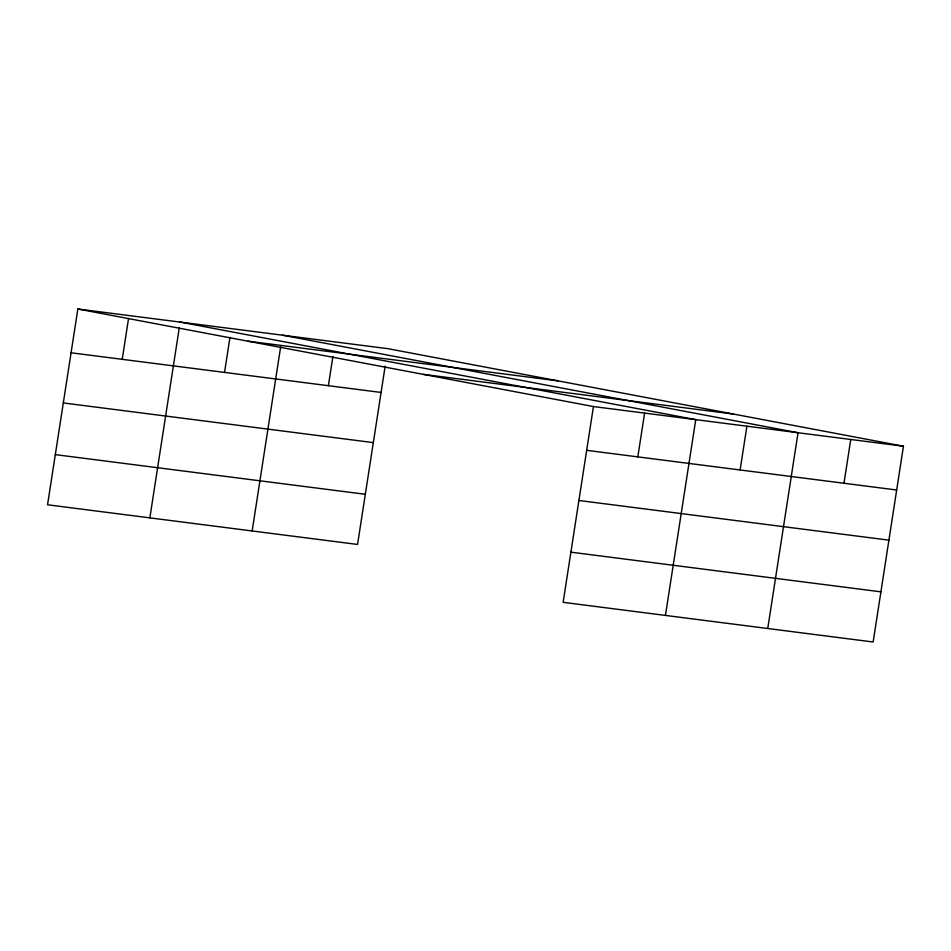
<?xml version="1.0" encoding="UTF-8"?>
<svg xmlns="http://www.w3.org/2000/svg" width="951" height="951" viewBox="0 0 951 951"><rect width="100%" height="100%" fill="white"/><g stroke="black" fill="none" stroke-linecap="round" stroke-linejoin="round"><path stroke-width="1.43" d="M77.851 309.004L593.448 406.553L563.135 602.328L873.149 641.996L903.45 446.221L387.865 348.672L77.851 309.004L47.55 504.779L357.552 544.447L385.155 366.183M122.227 359.323L128.551 318.466M149.854 517.867L179.252 327.929M224.531 372.412L229.952 337.391M252.158 530.955L280.652 346.865M328.38 385.702L332.898 356.518M637.824 456.872L644.6 413.103M665.438 615.416L695.752 419.641L180.155 322.092M740.116 469.972L746.904 426.191M767.742 628.504L798.044 432.741L282.459 335.18M843.977 483.251L850.753 439.481M247.997 341.195L557.999 380.864M423.302 374.361L733.304 414.03M593.448 406.553L903.45 446.221M71.075 352.785L381.089 392.442M586.672 450.334L896.674 490.003M63.313 402.939L373.315 442.607M578.909 500.488L888.912 540.156M55.313 454.626L365.315 494.282M570.909 552.174L880.911 591.831"/></g></svg>
